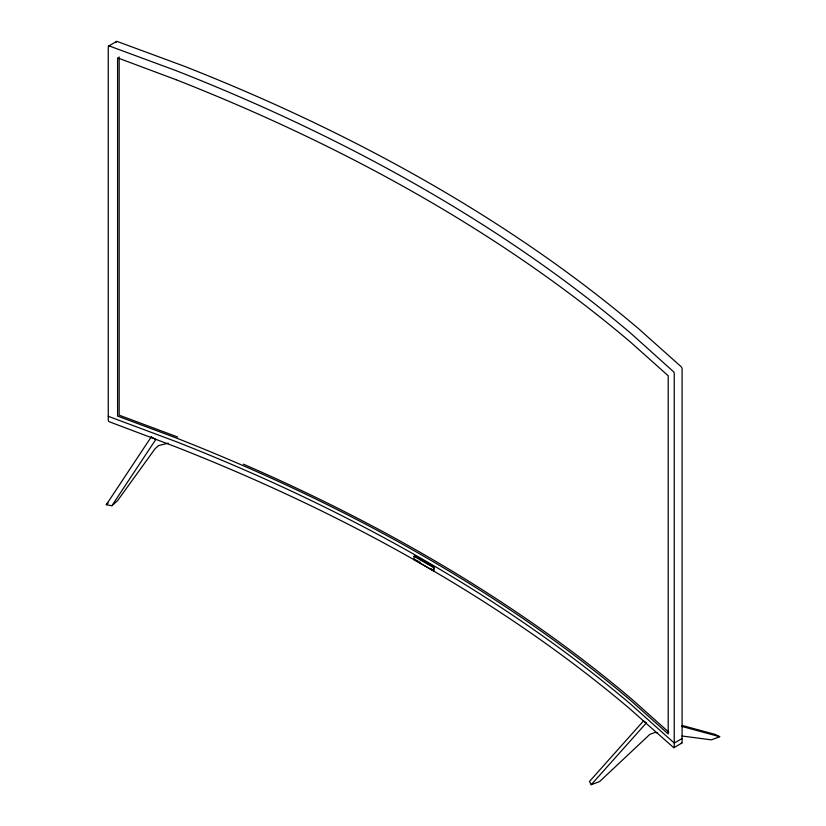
<?xml version="1.0" encoding="UTF-8"?>
<svg xmlns="http://www.w3.org/2000/svg" width="826" height="826" viewBox="0 0 826 826"><rect width="100%" height="100%" fill="white"/><g stroke="black" fill="none" stroke-linecap="round" stroke-linejoin="round"><path stroke-width="1.24" d="M151.096 437.656L151.241 436.923L155.835 439.422L111.861 505.739L106.286 504.727L151.241 436.923M591.22 784.7L646.448 722.822L643.475 720.964L589.465 781.479L591.22 784.7L599.614 781.561L649.814 734.386L655.018 732.435L657.579 732.776M106.286 504.727L108.092 503.106M111.861 505.739L117.54 500.67L155.143 448.642L158.509 445.627L168.143 443.19M108.764 45.988L116.611 41.455M414.022 556.29L414.58 555.97L434.208 567.297L433.65 570.983L414.022 559.656L414.022 556.29L433.65 567.617L434.208 567.297M682.1 738.527L674.243 743.059L630.383 703.907A1720.61 993.389 0 0 0 176.083 441.621L108.258 416.294M673.923 747.654L681.78 743.121M682.235 725.476L715.347 734.469L719.714 736.72L711.31 739.859L681.884 735.976M681.595 726.353L719.714 736.72M177.652 437.016L119.161 415.168L119.161 56.953M681.213 743.07L681.605 743.173A2.024 0.898 69.5 0 0 682.1 742.233L682.1 369.201A2.024 0.898 69.5 0 0 680.996 366.568L638.23 328.397A1720.61 993.389 0 0 0 183.94 66.111L116.869 41.341A2.024 1.394 48.2 0 0 116.115 42.436M414.58 559.336L420.155 562.413M431.017 568.732L433.144 570.023M668.843 732.228L631.952 699.292A1720.61 993.389 0 0 0 243.35 464.15M645.013 722.327L630.383 709.266A1720.61 993.389 0 0 0 176.083 446.98L109.022 421.663A2.024 1.394 48.2 0 1 108.258 420L108.258 46.968A2.024 1.394 48.2 0 1 109.022 45.874L176.083 70.644A1720.61 993.389 0 0 1 630.383 332.93L673.758 371.927A2.024 0.898 69.5 0 1 674.243 373.734L674.243 746.766A2.024 0.898 69.5 0 1 673.758 747.706L646.541 723.69L646.448 722.822M433.65 567.617L433.65 570.983M176.083 79.709L117.581 57.861L117.581 416.077L176.083 437.914A1720.61 993.389 0 0 1 630.383 700.2L668.213 733.973L668.213 375.768L630.383 341.995A1720.61 993.389 0 0 0 176.083 79.709"/></g></svg>
